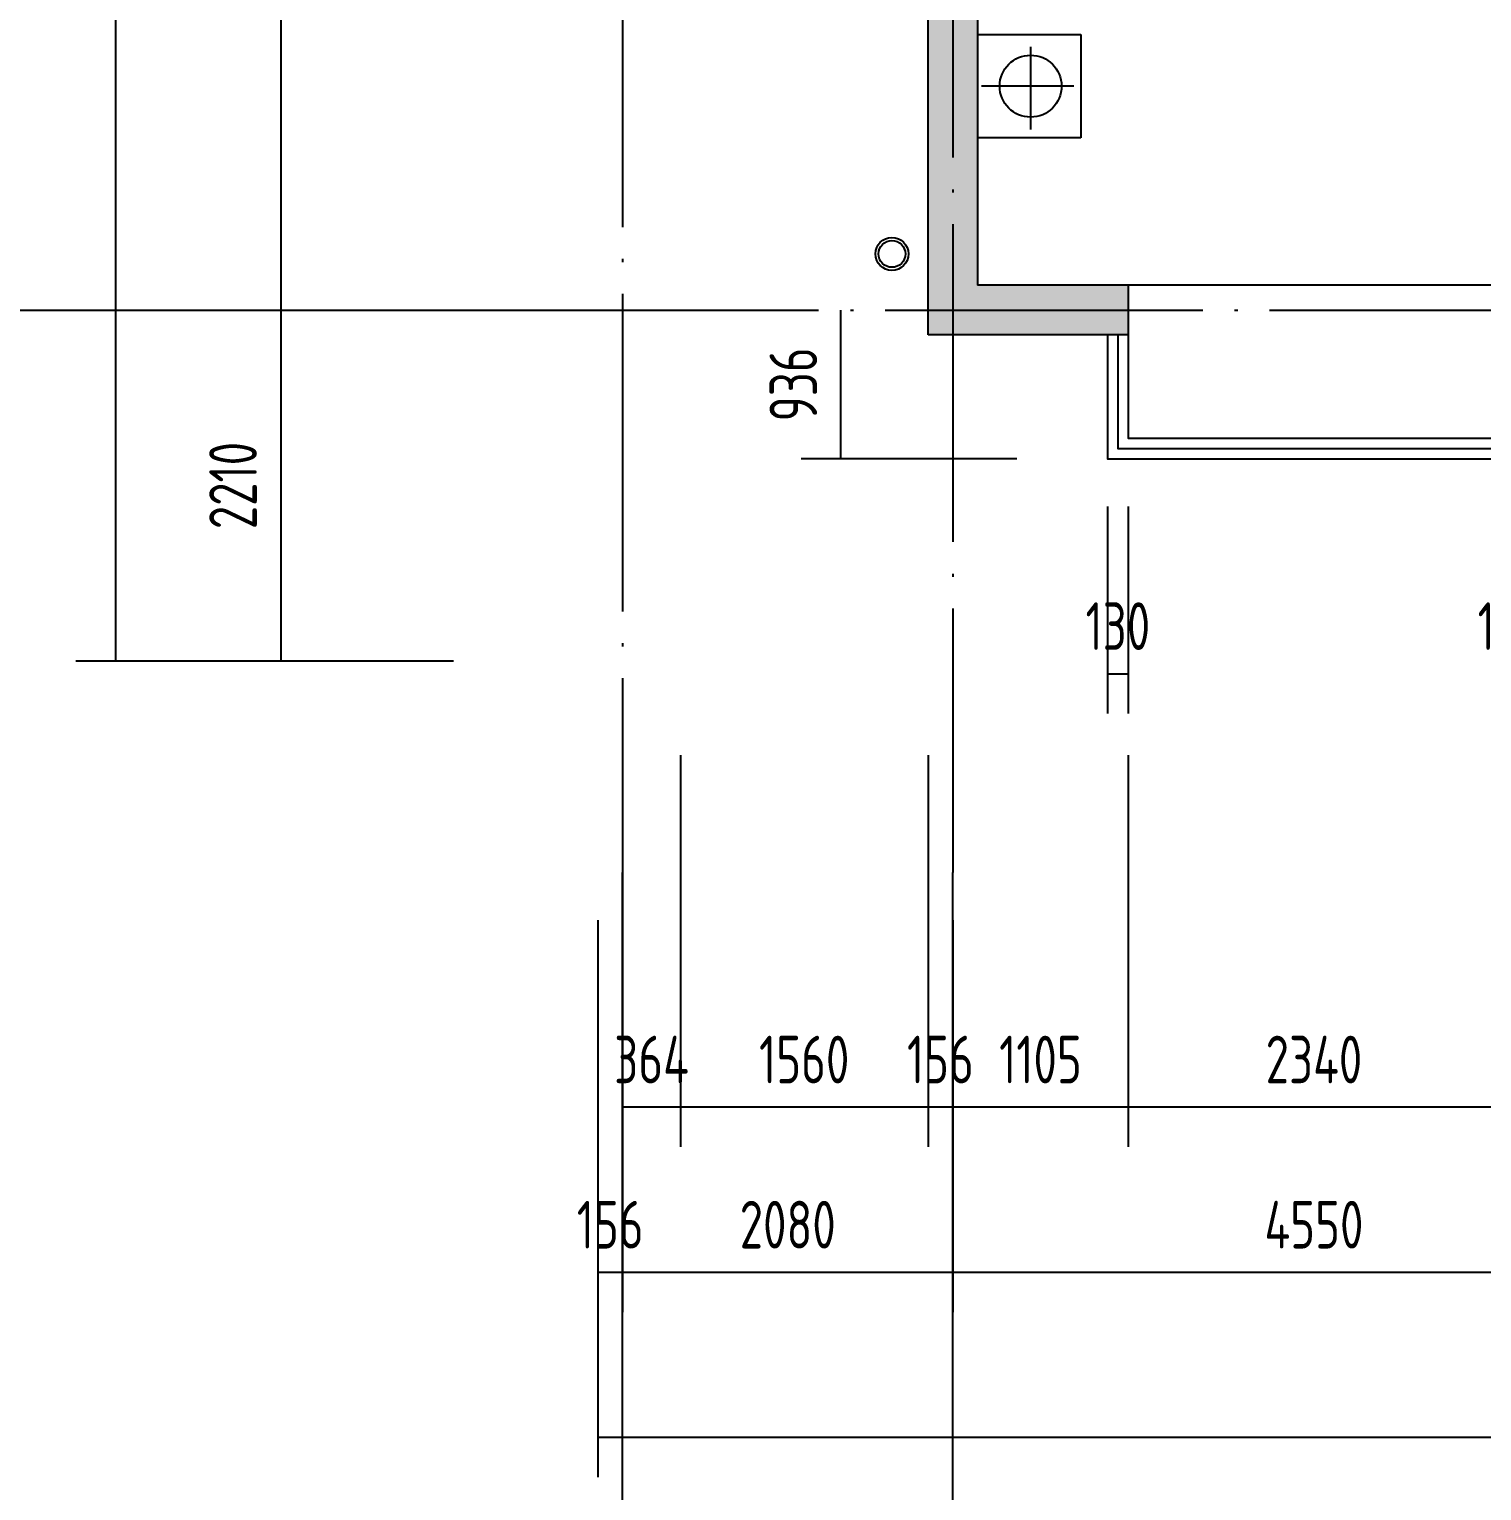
# Model space of a CAD drawing. Extents: x -726032 to 135930, y -151624 to 587044.
# Drawn here: x -484875 to -475725, y 401119 to 410322 of the extents above; entities that cross this region are included whole.
import ezdxf

# ---------------------------------------------------------------- set-up
doc = ezdxf.new("R2010")
doc.units = 0
doc.header["$LTSCALE"] = 1000
doc.header["$MEASUREMENT"] = 0
doc.linetypes.add('DOTE', pattern=[2.42, 2, -0.2, 0.02, -0.2])
doc.layers.get('DEFPOINTS').update_dxf_attribs({"color": 1, "linetype": 'CONTINUOUS'})
for name, color, linetype in [('AXIS', 245, 'CONTINUOUS'), ('COLUMN', 170, 'CONTINUOUS'), ('DOTE', 8, 'DOTE'), ('PUB_DIM', 245, 'CONTINUOUS'), ('WALL', 255, 'CONTINUOUS'), ('WINDOW', 155, 'CONTINUOUS'), ('家具', 252, 'CONTINUOUS'), ('雨水管', 20, 'CONTINUOUS')]:
    doc.layers.add(name, color=color, linetype=linetype)
doc.styles.add('DIM_FONT', font='isocp.shx', dxfattribs={"width": 0.8})
doc.dimstyles.new('AXIS', dxfattribs={"dimtxt": 300, "dimasz": 1, "dimexe": 250, "dimexo": 300, "dimgap": 150, "dimtad": 1, "dimdec": 0, "dimzin": 0, "dimdsep": 46, "dimtxsty": 'DIM_FONT', "dimcen": 0.09, "dimse1": 1, "dimse2": 1, "dimclrt": 142, "dimadec": 0, "dimazin": 0, "dimtfac": 1, "dimtdec": 0, "dimtix": 1, "dimtmove": 2, "dimatfit": 3, "dimfxl": 1, "dimtolj": 1, "dimtzin": 0, "dimarcsym": 0})
doc.dimstyles.new('DIMA', dxfattribs={"dimtxt": 300, "dimasz": 1, "dimexe": 250, "dimexo": 300, "dimgap": 150, "dimtad": 1, "dimdec": 0, "dimzin": 0, "dimdsep": 46, "dimtxsty": 'DIM_FONT', "dimcen": 0.09, "dimse1": 1, "dimclrt": 142, "dimadec": 0, "dimazin": 0, "dimtfac": 1, "dimtdec": 0, "dimtix": 1, "dimtmove": 2, "dimatfit": 3, "dimfxl": 1, "dimtolj": 1, "dimtzin": 0, "dimarcsym": 0})
doc.dimstyles.new('DIMB', dxfattribs={"dimtxt": 300, "dimasz": 1, "dimexe": 250, "dimexo": 300, "dimgap": 150, "dimtad": 1, "dimdec": 0, "dimzin": 0, "dimdsep": 46, "dimtxsty": 'DIM_FONT', "dimcen": 0.09, "dimse2": 1, "dimclrt": 142, "dimadec": 0, "dimazin": 0, "dimtfac": 1, "dimtdec": 0, "dimtix": 1, "dimtmove": 2, "dimatfit": 3, "dimfxl": 1, "dimtolj": 1, "dimtzin": 0, "dimarcsym": 0})
doc.dimstyles.new('DIMN', dxfattribs={"dimtxt": 300, "dimasz": 1, "dimexe": 250, "dimexo": 300, "dimgap": 150, "dimtad": 1, "dimdec": 0, "dimzin": 0, "dimdsep": 46, "dimtxsty": 'DIM_FONT', "dimcen": 0.09, "dimclrt": 142, "dimadec": 0, "dimazin": 0, "dimtfac": 1, "dimtdec": 0, "dimtix": 1, "dimtmove": 2, "dimatfit": 3, "dimfxl": 1, "dimtolj": 1, "dimtzin": 0, "dimarcsym": 0})

# ---------------------------------------------------------------- blocks, each defined once
blk = doc.blocks.new('*D509')
at = {"layer": 'AXIS', "color": 0, "lineweight": -2, "transparency": 16777216}
for p, q in [((-481292.9, 404711.9), (-481292.9, 401204.5)), ((-412613.9, 404711.9), (-412613.9, 401204.5)), ((-412614.9, 401454.5), (-481291.9, 401454.5))]:
    blk.add_line(p, q, dxfattribs=at)
at = {"layer": 'AXIS', "color": 0, "transparency": 16777216}
for points in [[(-481291.9, 401454.7), (-481291.9, 401454.3), (-481292.9, 401454.5)], [(-412614.9, 401454.7), (-412614.9, 401454.3), (-412613.9, 401454.5)]]:
    blk.add_solid(points, dxfattribs=at)
at = {"layer": 'DEFPOINTS', "color": 0, "transparency": 16777216}
for p in [(-481292.9, 405011.9), (-412613.9, 405011.9), (-481292.9, 401454.5)]:
    blk.add_point(p, dxfattribs=at)
at = {"layer": 'AXIS', "color": 142, "transparency": 16777216, "insert": (-446953.4, 401754.5), "char_height": 300, "attachment_point": 5, "style": 'DIM_FONT'}
blk.add_mtext('\\A1;68679', dxfattribs=at)
blk = doc.blocks.new('*D517')
at = {"layer": 'AXIS', "color": 0, "lineweight": -2, "transparency": 16777216}
for p, q in [((-482202.2, 430940), (-484581.2, 430940)), ((-484331.2, 430939), (-484331.2, 406344.8)), ((-482202.2, 406343.8), (-484581.2, 406343.8))]:
    blk.add_line(p, q, dxfattribs=at)
at = {"layer": 'AXIS', "color": 0, "transparency": 16777216}
for points in [[(-484331.4, 430939), (-484331, 430939), (-484331.2, 430940)], [(-484331.4, 406344.8), (-484331, 406344.8), (-484331.2, 406343.8)]]:
    blk.add_solid(points, dxfattribs=at)
at = {"layer": 'DEFPOINTS', "color": 0, "transparency": 16777216}
for p in [(-481902.2, 430940), (-484331.2, 406343.8), (-481902.2, 406343.8)]:
    blk.add_point(p, dxfattribs=at)
at = {"layer": 'AXIS', "color": 142, "transparency": 16777216, "insert": (-484631.2, 418641.9), "char_height": 300, "attachment_point": 5, "rotation": 90, "style": 'DIM_FONT'}
blk.add_mtext('\\A1;24596', dxfattribs=at)
blk = doc.blocks.new('*D3250')
at = {"layer": 'AXIS', "color": 0, "lineweight": -2, "transparency": 16777216}
blk.add_line((-483291.2, 413883), (-483291.2, 408555), dxfattribs=at)
at = {"layer": 'AXIS', "color": 0, "transparency": 16777216}
for points in [[(-483291.4, 413883), (-483291, 413883), (-483291.2, 413884)], [(-483291.4, 408555), (-483291, 408555), (-483291.2, 408554)]]:
    blk.add_solid(points, dxfattribs=at)
at = {"layer": 'DEFPOINTS', "color": 0, "transparency": 16777216}
for p in [(-481902.2, 413884), (-483291.2, 408554), (-481902.2, 408554)]:
    blk.add_point(p, dxfattribs=at)
at = {"layer": 'AXIS', "color": 142, "transparency": 16777216, "insert": (-483591.2, 411219), "char_height": 300, "attachment_point": 5, "rotation": 90, "style": 'DIM_FONT'}
blk.add_mtext('\\A1;5330', dxfattribs=at)
blk = doc.blocks.new('*D3251')
at = {"layer": 'AXIS', "color": 0, "lineweight": -2, "transparency": 16777216}
blk.add_line((-483291.2, 408553), (-483291.2, 406344.8), dxfattribs=at)
at = {"layer": 'AXIS', "color": 0, "transparency": 16777216}
for points in [[(-483291.4, 408553), (-483291, 408553), (-483291.2, 408554)], [(-483291.4, 406344.8), (-483291, 406344.8), (-483291.2, 406343.8)]]:
    blk.add_solid(points, dxfattribs=at)
at = {"layer": 'DEFPOINTS', "color": 0, "transparency": 16777216}
for p in [(-481902.2, 408554), (-483291.2, 406343.8), (-481902.2, 406343.8)]:
    blk.add_point(p, dxfattribs=at)
at = {"layer": 'AXIS', "color": 142, "transparency": 16777216, "insert": (-483591.2, 407448.9), "char_height": 300, "attachment_point": 5, "rotation": 90, "style": 'DIM_FONT'}
blk.add_mtext('\\A1;2210', dxfattribs=at)
blk = doc.blocks.new('*D743')
at = {"layer": 'DEFPOINTS', "color": 0, "transparency": 16777216}
for p in [(-478081.9, 407618), (-477951.9, 407618), (-477951.9, 406263.5)]:
    blk.add_point(p, dxfattribs=at)
at = {"layer": 'PUB_DIM', "color": 0, "lineweight": -2, "transparency": 16777216}
for p, q in [((-478081.9, 407318), (-478081.9, 406013.5)), ((-477951.9, 407318), (-477951.9, 406013.5)), ((-478082.9, 406263.5), (-478083.9, 406263.5)), ((-478081.9, 406263.5), (-477951.9, 406263.5)), ((-477950.9, 406263.5), (-477949.9, 406263.5))]:
    blk.add_line(p, q, dxfattribs=at)
at = {"layer": 'PUB_DIM', "color": 0, "transparency": 16777216}
for points in [[(-478082.9, 406263.6), (-478082.9, 406263.3), (-478081.9, 406263.5)], [(-477950.9, 406263.6), (-477950.9, 406263.3), (-477951.9, 406263.5)]]:
    blk.add_solid(points, dxfattribs=at)
at = {"layer": 'PUB_DIM', "color": 142, "transparency": 16777216, "insert": (-478016.9, 406563.5), "char_height": 300, "attachment_point": 5, "style": 'DIM_FONT'}
blk.add_mtext('\\A1;130', dxfattribs=at)
blk = doc.blocks.new('*D744')
at = {"layer": 'DEFPOINTS', "color": 0, "transparency": 16777216}
for p in [(-475611.9, 407618), (-475481.9, 407618), (-475481.9, 406263.5)]:
    blk.add_point(p, dxfattribs=at)
at = {"layer": 'PUB_DIM', "color": 0, "lineweight": -2, "transparency": 16777216}
for p, q in [((-475611.9, 407318), (-475611.9, 406013.5)), ((-475481.9, 407318), (-475481.9, 406013.5)), ((-475612.9, 406263.5), (-475613.9, 406263.5)), ((-475611.9, 406263.5), (-475481.9, 406263.5)), ((-475480.9, 406263.5), (-475479.9, 406263.5))]:
    blk.add_line(p, q, dxfattribs=at)
at = {"layer": 'PUB_DIM', "color": 0, "transparency": 16777216}
for points in [[(-475612.9, 406263.6), (-475612.9, 406263.3), (-475611.9, 406263.5)], [(-475480.9, 406263.6), (-475480.9, 406263.3), (-475481.9, 406263.5)]]:
    blk.add_solid(points, dxfattribs=at)
at = {"layer": 'PUB_DIM', "color": 142, "transparency": 16777216, "insert": (-475546.9, 406563.5), "char_height": 300, "attachment_point": 5, "style": 'DIM_FONT'}
blk.add_mtext('\\A1;130', dxfattribs=at)
blk = doc.blocks.new('*D3638')
at = {"layer": 'DEFPOINTS', "color": 0, "transparency": 16777216}
for p in [(-479761.6, 408554), (-478354.3, 408554), (-478354.3, 407618)]:
    blk.add_point(p, dxfattribs=at)
at = {"layer": 'PUB_DIM', "color": 0, "lineweight": -2, "transparency": 16777216}
for p, q in [((-479761.6, 407619), (-479761.6, 408553)), ((-478654.3, 407618), (-480011.6, 407618))]:
    blk.add_line(p, q, dxfattribs=at)
at = {"layer": 'PUB_DIM', "color": 0, "transparency": 16777216}
for points in [[(-479761.7, 408553), (-479761.4, 408553), (-479761.6, 408554)], [(-479761.7, 407619), (-479761.4, 407619), (-479761.6, 407618)]]:
    blk.add_solid(points, dxfattribs=at)
at = {"layer": 'PUB_DIM', "color": 142, "transparency": 16777216, "insert": (-480061.6, 408086), "char_height": 300, "attachment_point": 5, "rotation": 90, "style": 'DIM_FONT'}
blk.add_mtext('\\A1;936', dxfattribs=at)
blk = doc.blocks.new('*D745')
at = {"layer": 'AXIS', "color": 0, "lineweight": -2, "transparency": 16777216}
for p, q in [((-481136.9, 404711.9), (-481136.9, 402244.5)), ((-479056.9, 404711.9), (-479056.9, 402244.5)), ((-479057.9, 402494.5), (-481135.9, 402494.5))]:
    blk.add_line(p, q, dxfattribs=at)
at = {"layer": 'AXIS', "color": 0, "transparency": 16777216}
for points in [[(-481135.9, 402494.7), (-481135.9, 402494.3), (-481136.9, 402494.5)], [(-479057.9, 402494.7), (-479057.9, 402494.3), (-479056.9, 402494.5)]]:
    blk.add_solid(points, dxfattribs=at)
at = {"layer": 'DEFPOINTS', "color": 0, "transparency": 16777216}
for p in [(-481136.9, 405011.9), (-479056.9, 405011.9), (-481136.9, 402494.5)]:
    blk.add_point(p, dxfattribs=at)
at = {"layer": 'AXIS', "color": 142, "transparency": 16777216, "insert": (-480096.9, 402794.5), "char_height": 300, "attachment_point": 5, "style": 'DIM_FONT'}
blk.add_mtext('\\A1;2080', dxfattribs=at)
blk = doc.blocks.new('*D746')
at = {"layer": 'AXIS', "color": 0, "lineweight": -2, "transparency": 16777216}
for p, q in [((-481292.9, 404711.9), (-481292.9, 402244.5)), ((-481136.9, 404711.9), (-481136.9, 402244.5)), ((-481293.9, 402494.5), (-481294.9, 402494.5)), ((-481136.9, 402494.5), (-481292.9, 402494.5)), ((-481135.9, 402494.5), (-481134.9, 402494.5))]:
    blk.add_line(p, q, dxfattribs=at)
at = {"layer": 'AXIS', "color": 0, "transparency": 16777216}
for points in [[(-481293.9, 402494.7), (-481293.9, 402494.3), (-481292.9, 402494.5)], [(-481135.9, 402494.7), (-481135.9, 402494.3), (-481136.9, 402494.5)]]:
    blk.add_solid(points, dxfattribs=at)
at = {"layer": 'DEFPOINTS', "color": 0, "transparency": 16777216}
for p in [(-481292.9, 405011.9), (-481136.9, 405011.9), (-481292.9, 402494.5)]:
    blk.add_point(p, dxfattribs=at)
at = {"layer": 'AXIS', "color": 142, "transparency": 16777216, "insert": (-481214.9, 402794.5), "char_height": 300, "attachment_point": 5, "style": 'DIM_FONT'}
blk.add_mtext('\\A1;156', dxfattribs=at)
blk = doc.blocks.new('*D3252')
at = {"layer": 'AXIS', "color": 0, "lineweight": -2, "transparency": 16777216}
blk.add_line((-474507.9, 402494.5), (-479055.9, 402494.5), dxfattribs=at)
at = {"layer": 'AXIS', "color": 0, "transparency": 16777216}
for points in [[(-479055.9, 402494.7), (-479055.9, 402494.3), (-479056.9, 402494.5)], [(-474507.9, 402494.7), (-474507.9, 402494.3), (-474506.9, 402494.5)]]:
    blk.add_solid(points, dxfattribs=at)
at = {"layer": 'DEFPOINTS', "color": 0, "transparency": 16777216}
for p in [(-479056.9, 405011.9), (-474506.9, 405011.9), (-479056.9, 402494.5)]:
    blk.add_point(p, dxfattribs=at)
at = {"layer": 'AXIS', "color": 142, "transparency": 16777216, "insert": (-476781.9, 402794.5), "char_height": 300, "attachment_point": 5, "style": 'DIM_FONT'}
blk.add_mtext('\\A1;4550', dxfattribs=at)
blk = doc.blocks.new('*D749')
at = {"layer": 'DEFPOINTS', "color": 0, "transparency": 16777216}
for p in [(-480772.9, 406051.9), (-479212.9, 406051.9), (-480772.9, 403534.5)]:
    blk.add_point(p, dxfattribs=at)
at = {"layer": 'PUB_DIM', "color": 0, "lineweight": -2, "transparency": 16777216}
for p, q in [((-480772.9, 405751.9), (-480772.9, 403284.5)), ((-479212.9, 405751.9), (-479212.9, 403284.5)), ((-479213.9, 403534.5), (-480771.9, 403534.5))]:
    blk.add_line(p, q, dxfattribs=at)
at = {"layer": 'PUB_DIM', "color": 0, "transparency": 16777216}
for points in [[(-480771.9, 403534.7), (-480771.9, 403534.3), (-480772.9, 403534.5)], [(-479213.9, 403534.7), (-479213.9, 403534.3), (-479212.9, 403534.5)]]:
    blk.add_solid(points, dxfattribs=at)
at = {"layer": 'PUB_DIM', "color": 142, "transparency": 16777216, "insert": (-479992.9, 403834.5), "char_height": 300, "attachment_point": 5, "style": 'DIM_FONT'}
blk.add_mtext('\\A1;1560', dxfattribs=at)
blk = doc.blocks.new('*D750')
at = {"layer": 'DEFPOINTS', "color": 0, "transparency": 16777216}
for p in [(-481136.9, 406051.9), (-480772.9, 406051.9), (-481136.9, 403534.5)]:
    blk.add_point(p, dxfattribs=at)
at = {"layer": 'PUB_DIM', "color": 0, "lineweight": -2, "transparency": 16777216}
for p, q in [((-481136.9, 405751.9), (-481136.9, 403284.5)), ((-480772.9, 405751.9), (-480772.9, 403284.5)), ((-481137.9, 403534.5), (-481138.9, 403534.5)), ((-480772.9, 403534.5), (-481136.9, 403534.5)), ((-480771.9, 403534.5), (-480770.9, 403534.5))]:
    blk.add_line(p, q, dxfattribs=at)
at = {"layer": 'PUB_DIM', "color": 0, "transparency": 16777216}
for points in [[(-481137.9, 403534.7), (-481137.9, 403534.3), (-481136.9, 403534.5)], [(-480771.9, 403534.7), (-480771.9, 403534.3), (-480772.9, 403534.5)]]:
    blk.add_solid(points, dxfattribs=at)
at = {"layer": 'PUB_DIM', "color": 142, "transparency": 16777216, "insert": (-480954.9, 403834.5), "char_height": 300, "attachment_point": 5, "style": 'DIM_FONT'}
blk.add_mtext('\\A1;364', dxfattribs=at)
blk = doc.blocks.new('*D751')
at = {"layer": 'DEFPOINTS', "color": 0, "transparency": 16777216}
for p in [(-477951.9, 406051.9), (-475611.9, 406051.9), (-477951.9, 403534.5)]:
    blk.add_point(p, dxfattribs=at)
at = {"layer": 'PUB_DIM', "color": 0, "lineweight": -2, "transparency": 16777216}
for p, q in [((-477951.9, 405751.9), (-477951.9, 403284.5)), ((-475611.9, 405751.9), (-475611.9, 403284.5)), ((-475612.9, 403534.5), (-477950.9, 403534.5))]:
    blk.add_line(p, q, dxfattribs=at)
at = {"layer": 'PUB_DIM', "color": 0, "transparency": 16777216}
for points in [[(-477950.9, 403534.7), (-477950.9, 403534.3), (-477951.9, 403534.5)], [(-475612.9, 403534.7), (-475612.9, 403534.3), (-475611.9, 403534.5)]]:
    blk.add_solid(points, dxfattribs=at)
at = {"layer": 'PUB_DIM', "color": 142, "transparency": 16777216, "insert": (-476781.9, 403834.5), "char_height": 300, "attachment_point": 5, "style": 'DIM_FONT'}
blk.add_mtext('\\A1;2340', dxfattribs=at)
blk = doc.blocks.new('*D3640')
at = {"layer": 'DEFPOINTS', "color": 0, "transparency": 16777216}
for p in [(-479056.9, 406051.9), (-477951.9, 406051.9), (-479056.9, 403534.5)]:
    blk.add_point(p, dxfattribs=at)
at = {"layer": 'PUB_DIM', "color": 0, "lineweight": -2, "transparency": 16777216}
for p, q in [((-477951.9, 405751.9), (-477951.9, 403284.5)), ((-477952.9, 403534.5), (-479055.9, 403534.5))]:
    blk.add_line(p, q, dxfattribs=at)
at = {"layer": 'PUB_DIM', "color": 0, "transparency": 16777216}
for points in [[(-479055.9, 403534.7), (-479055.9, 403534.3), (-479056.9, 403534.5)], [(-477952.9, 403534.7), (-477952.9, 403534.3), (-477951.9, 403534.5)]]:
    blk.add_solid(points, dxfattribs=at)
at = {"layer": 'PUB_DIM', "color": 142, "transparency": 16777216, "insert": (-478504.4, 403834.5), "char_height": 300, "attachment_point": 5, "style": 'DIM_FONT'}
blk.add_mtext('\\A1;1105', dxfattribs=at)
blk = doc.blocks.new('*D1947')
at = {"layer": 'DEFPOINTS', "color": 0, "transparency": 16777216}
for p in [(-479212.9, 406051.9), (-479056.9, 406051.9), (-479212.9, 403534.5)]:
    blk.add_point(p, dxfattribs=at)
at = {"layer": 'PUB_DIM', "color": 0, "lineweight": -2, "transparency": 16777216}
for p, q in [((-479212.9, 405751.9), (-479212.9, 403284.5)), ((-479213.9, 403534.5), (-479214.9, 403534.5)), ((-479056.9, 403534.5), (-479212.9, 403534.5)), ((-479055.9, 403534.5), (-479054.9, 403534.5))]:
    blk.add_line(p, q, dxfattribs=at)
at = {"layer": 'PUB_DIM', "color": 0, "transparency": 16777216}
for points in [[(-479213.9, 403534.7), (-479213.9, 403534.3), (-479212.9, 403534.5)], [(-479055.9, 403534.7), (-479055.9, 403534.3), (-479056.9, 403534.5)]]:
    blk.add_solid(points, dxfattribs=at)
at = {"layer": 'PUB_DIM', "color": 142, "transparency": 16777216, "insert": (-479134.9, 403834.5), "char_height": 300, "attachment_point": 5, "style": 'DIM_FONT'}
blk.add_mtext('\\A1;156', dxfattribs=at)

msp = doc.modelspace()

# ---------------------------------------------------------------- linework, layer by layer
at = {"layer": 'AXIS'}
for p, q in [((-485631.2, 408554), (-481902.2, 408554)), ((-481136.9, 400934.5), (-481136.9, 405011.9)), ((-479056.9, 400934.5), (-479056.9, 405011.9))]:
    msp.add_line(p, q, dxfattribs=at)
at = {"layer": 'COLUMN'}
for points in [[(-479212.9, 411804), (-479212.9, 408398), (-478900.9, 411804), (-478900.9, 408398)], [(-478900.9, 408710), (-478900.9, 408398), (-477951.9, 408710), (-477951.9, 408398)]]:
    msp.add_solid(points, dxfattribs=at)
at = {"layer": 'DOTE'}
for p, q in [((-481136.9, 432855.9), (-481136.9, 405011.9)), ((-479056.9, 416354), (-479056.9, 405011.9)), ((-481902.2, 408554), (-412270.4, 408554))]:
    msp.add_line(p, q, dxfattribs=at)
at = {"layer": 'WALL'}
for p, q in [((-479212.9, 408398), (-479212.9, 415184)), ((-478898.9, 408710), (-478898.8, 413806)), ((-477951.9, 408710), (-478900.9, 408710)), ((-477951.9, 408710), (-477951.9, 408398)), ((-477951.9, 408398), (-479212.9, 408398))]:
    msp.add_line(p, q, dxfattribs=at)
at = {"layer": 'WINDOW'}
msp.add_line((-475611.9, 408710), (-477951.9, 408710), dxfattribs=at)
for points in [[(-478081.9, 408398), (-478081.9, 407618), (-475481.9, 407618), (-475481.9, 408398)], [(-478016.9, 408398), (-478016.9, 407683), (-475546.9, 407683), (-475546.9, 408398)], [(-477951.9, 408398), (-477951.9, 407748), (-475611.9, 407748), (-475611.9, 408398)]]:
    msp.add_lwpolyline(points, dxfattribs=at)
at = {"layer": '家具'}
for p, q in [((-478900.9, 410288.3), (-478900.9, 409638.3)), ((-478900.9, 410288.3), (-478250.9, 410288.3)), ((-478250.9, 410288.3), (-478250.9, 409638.3)), ((-478566.6, 410211), (-478566.6, 409691)), ((-478293.6, 409964), (-478877.2, 409964)), ((-478250.9, 409638.3), (-478900.9, 409638.3))]:
    msp.add_line(p, q, dxfattribs=at)
msp.add_circle((-478566.6, 409964), 195, dxfattribs=at)
at = {"layer": '雨水管'}
for radius in [104, 84.5]:
    msp.add_circle((-479440.5, 408907.6), radius, dxfattribs=at)

# ---------------------------------------------------------------- dimensions: what is measured, and where the dimension line sits
at = {"layer": 'AXIS'}
for p1, p2, distance, picture, middle in [((-481902.2, 430940), (-481902.2, 406343.8), -2429, '*D517', (-484631.2, 418641.9)), ((-412613.9, 405011.9), (-481292.9, 405011.9), 3557.4, '*D509', (-446953.4, 401754.5))]:
    dim = msp.add_aligned_dim(p1=p1, p2=p2, distance=distance, dimstyle='DIMN', dxfattribs=at)
    dim.commit()
    dim.dimension.update_dxf_attribs({"geometry": picture, "text_midpoint": middle})
for base, p1, p2, picture, middle in [((-483291.2, 408554), (-481902.2, 413884), (-481902.2, 408554), '*D3250', (-483591.2, 411219)), ((-483291.2, 406343.8), (-481902.2, 408554), (-481902.2, 406343.8), '*D3251', (-483591.2, 407448.9))]:
    dim = msp.add_linear_dim(base=base, p1=p1, p2=p2, angle=90, dimstyle='AXIS', dxfattribs=at)
    dim.commit()
    dim.dimension.update_dxf_attribs({"geometry": picture, "text_midpoint": middle})
for base, p1, p2, dimstyle, picture, middle in [((-481292.9, 402494.5), (-481136.9, 405011.9), (-481292.9, 405011.9), 'DIMN', '*D746', (-481214.9, 402794.5)), ((-481136.9, 402494.5), (-479056.9, 405011.9), (-481136.9, 405011.9), 'DIMN', '*D745', (-480096.9, 402794.5)), ((-479056.9, 402494.5), (-474506.9, 405011.9), (-479056.9, 405011.9), 'AXIS', '*D3252', (-476781.9, 402794.5))]:
    dim = msp.add_linear_dim(base=base, p1=p1, p2=p2, dimstyle=dimstyle, dxfattribs=at)
    dim.commit()
    dim.dimension.update_dxf_attribs({"geometry": picture, "text_midpoint": middle})
at = {"layer": 'PUB_DIM'}
dim = msp.add_linear_dim(base=(-479761.6, 408554), p1=(-478354.3, 407618), p2=(-478354.3, 408554), angle=90, dimstyle='DIMB', dxfattribs=at)
dim.commit()
dim.dimension.update_dxf_attribs({"geometry": '*D3638', "text_midpoint": (-480061.6, 408086)})
for base, p1, p2, dimstyle, picture, middle in [((-477951.9, 406263.5), (-478081.9, 407618), (-477951.9, 407618), 'DIMN', '*D743', (-478016.9, 406563.5)), ((-475481.9, 406263.5), (-475611.9, 407618), (-475481.9, 407618), 'DIMN', '*D744', (-475546.9, 406563.5)), ((-481136.9, 403534.5), (-480772.9, 406051.9), (-481136.9, 406051.9), 'DIMN', '*D750', (-480954.9, 403834.5)), ((-480772.9, 403534.5), (-479212.9, 406051.9), (-480772.9, 406051.9), 'DIMN', '*D749', (-479992.9, 403834.5)), ((-479212.9, 403534.5), (-479056.9, 406051.9), (-479212.9, 406051.9), 'DIMA', '*D1947', (-479134.9, 403834.5)), ((-479056.9, 403534.5), (-477951.9, 406051.9), (-479056.9, 406051.9), 'DIMB', '*D3640', (-478504.4, 403834.5)), ((-477951.9, 403534.5), (-475611.9, 406051.9), (-477951.9, 406051.9), 'DIMN', '*D751', (-476781.9, 403834.5))]:
    dim = msp.add_linear_dim(base=base, p1=p1, p2=p2, dimstyle=dimstyle, dxfattribs=at)
    dim.commit()
    dim.dimension.update_dxf_attribs({"geometry": picture, "text_midpoint": middle})

doc.saveas('drawing.dxf')
